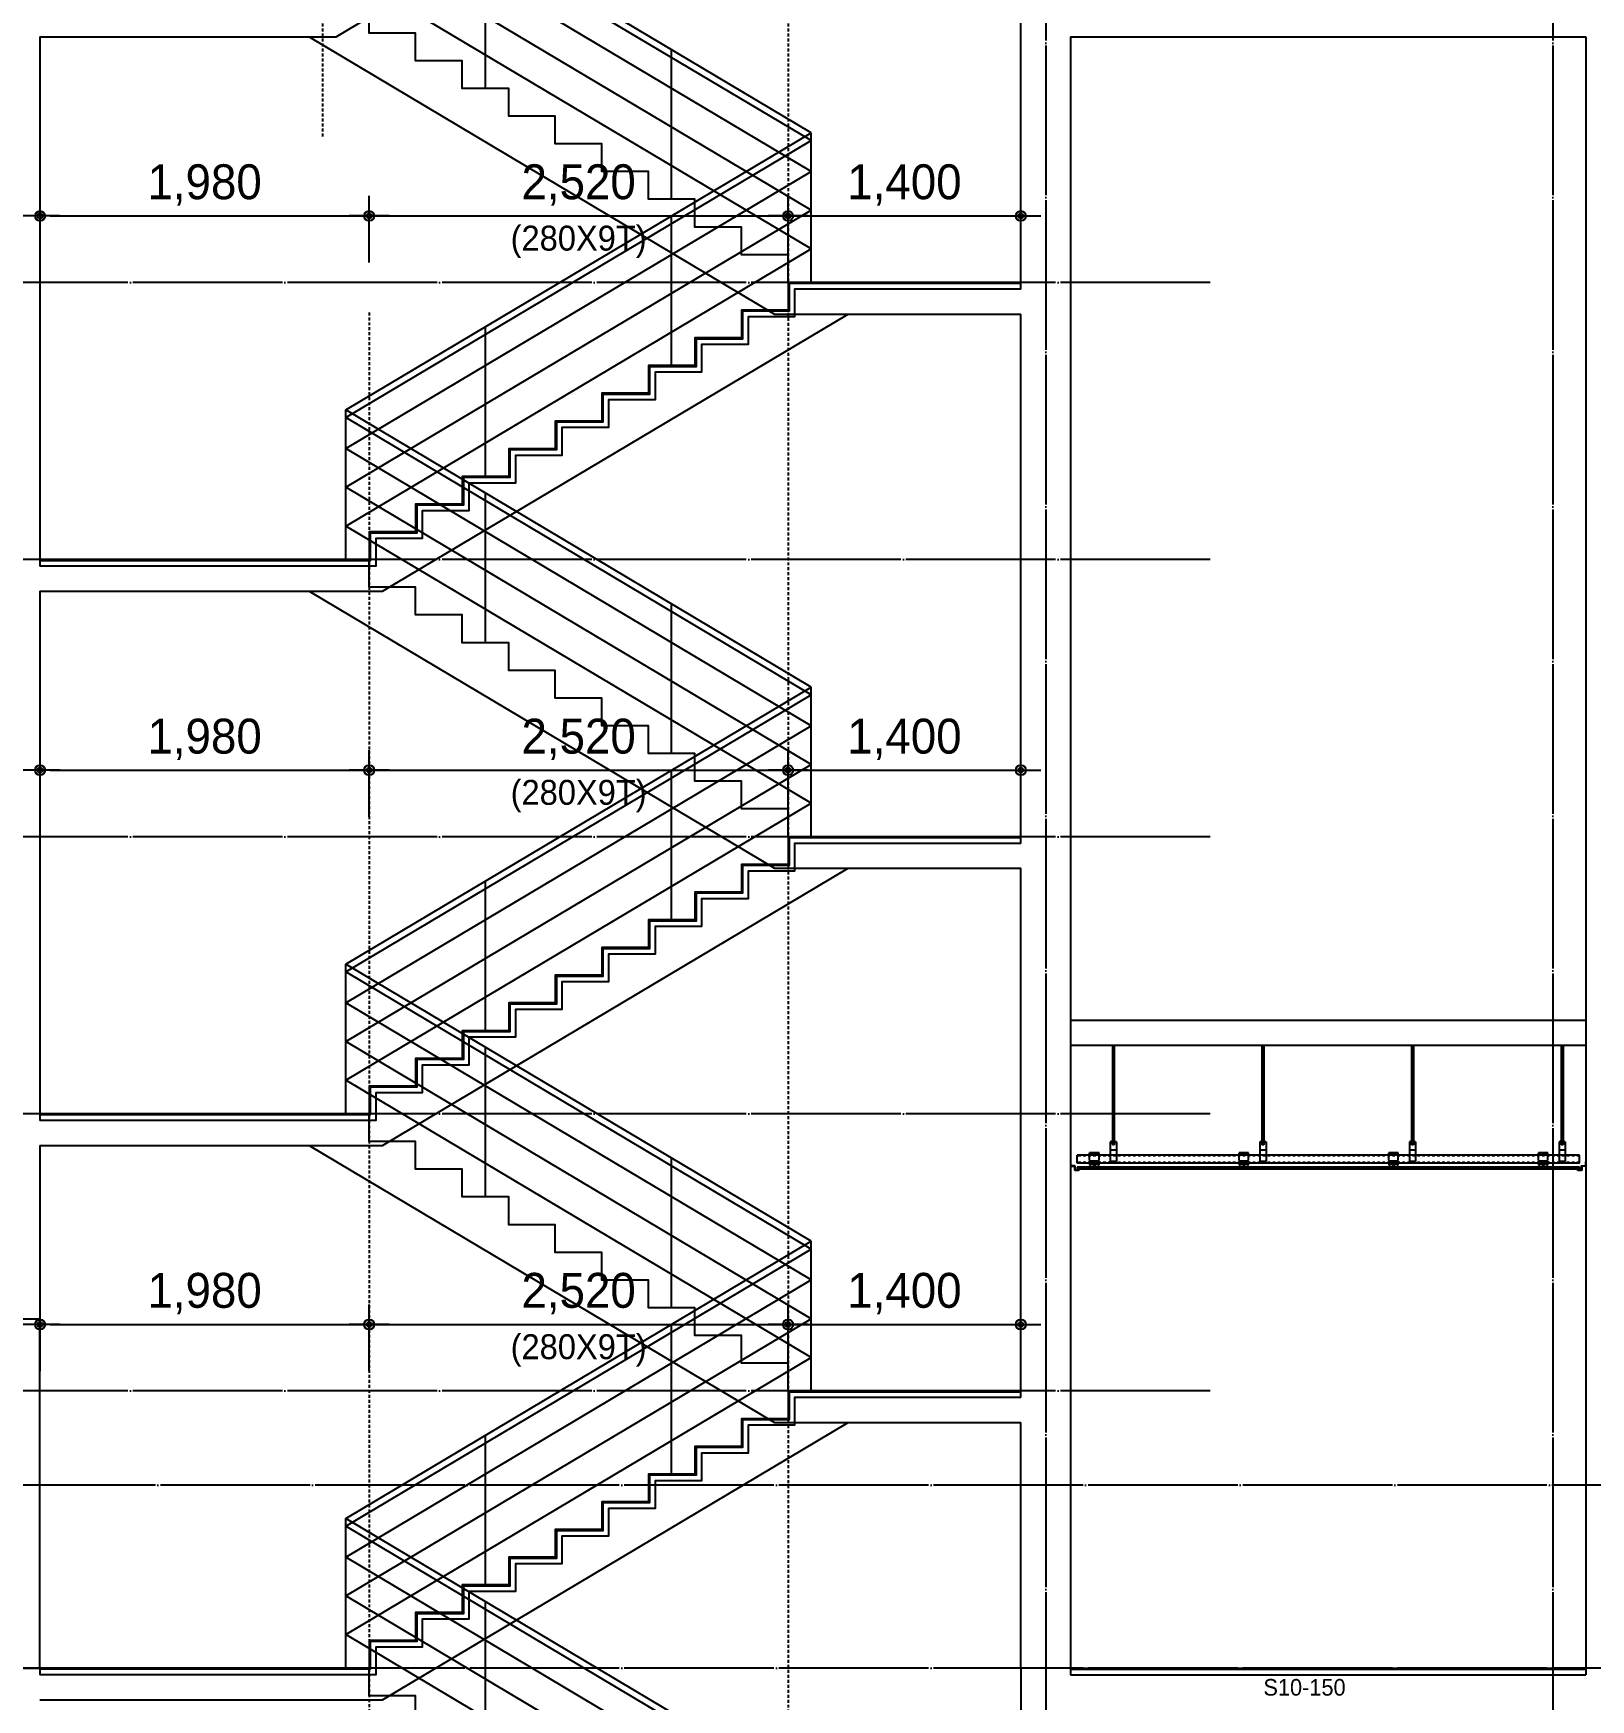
# Model space of a CAD drawing. Header units: millimetres. Extents: x 11948722 to 13111668, y -10771712 to -10232988.
# Drawn here: x 12466371 to 12475739, y -10557238 to -10547217 of the extents above; entities that cross this region are included whole.
import ezdxf
from ezdxf.enums import TextEntityAlignment as Align

# ---------------------------------------------------------------- set-up
doc = ezdxf.new("R2010")
doc.units = ezdxf.units.MM
doc.header["$LTSCALE"] = 150
doc.header["$MEASUREMENT"] = 0
for name, pattern in [('CEN', [6.2, 6, -0.1, 0, -0.1]), ('HIDDEN', [2, 1, -1]), ('Xref-계단단면도$0$H', [1, 0.6, -0.4])]:
    doc.linetypes.add(name, pattern=pattern)
doc.layers.get('0').update_dxf_attribs({"linetype": 'CONTINUOUS'})
doc.layers.get('Defpoints').update_dxf_attribs({"color": 117, "linetype": 'CONTINUOUS'})
for name, color, linetype in [('4', 4, 'CONTINUOUS'), ('8', 8, 'CONTINUOUS'), ('A-중심선', 10, 'CEN'), ('CON-C', 2, 'CONTINUOUS'), ('ELE-8', 8, 'CONTINUOUS'), ('FIN', 5, 'CONTINUOUS'), ('Xref-계단단면도$0$3 dim0', 7, 'CONTINUOUS'), ('Xref-계단단면도$0$A-CEIL', 6, 'CONTINUOUS'), ('Xref-계단단면도$0$A-DIM', 7, 'CONTINUOUS'), ('Xref-계단단면도$0$ELE-3', 6, 'CONTINUOUS')]:
    doc.layers.add(name, color=color, linetype=linetype)
doc.styles.add('Xref-계단단면도$0$나눔고딕 Se', font='')
doc.styles.add('Xref-계단단면도$0$돋움', font='')
doc.styles.get('Xref-계단단면도$0$나눔고딕 Se').set_extended_font_data('Dotum')
doc.styles.get('Xref-계단단면도$0$돋움').set_extended_font_data('Dotum')
doc.dimstyles.new('Xref-계단단면도$0$A1-100', dxfattribs={"dimtxt": 3, "dimasz": 1, "dimexe": 2, "dimexo": 2, "dimgap": 1, "dimtad": 1, "dimdec": 0, "dimzin": 12, "dimdsep": 46, "dimlunit": 6, "dimtxsty": 'Xref-계단단면도$0$나눔고딕 Se', "dimblk1": 'Xref-계단단면도$0$DIMDOT', "dimblk2": 'Xref-계단단면도$0$DIMDOT', "dimsah": 1, "dimcen": -1, "dimdle": 2, "dimclrd": 256, "dimclre": 256, "dimclrt": 3, "dimadec": 0, "dimazin": 0, "dimtfac": 1, "dimtdec": 0, "dimtix": 1, "dimtmove": 2, "dimatfit": 3, "dimldrblk": 'Xref-계단단면도$0$DIMDOT', "dimfxl": 1, "dimtvp": 1, "dimtolj": 1, "dimtzin": 12, "dimlwd": -1, "dimlwe": -1, "dimarcsym": 0})

# ---------------------------------------------------------------- blocks, each defined once
blk = doc.blocks.new('Xref-계단단면도$0$DIMDOT')
at = {"color": 0}
blk.add_line((-2, 0), (2, 0), dxfattribs=at)
for radius in [0.5, 0.25]:
    blk.add_circle((0, 0), radius, dxfattribs=at)
blk = doc.blocks.new('*D410')
at = {"layer": 'Defpoints', "color": 0, "lineweight": -3, "ltscale": 1200}
for p in [(12468391, -10548315), (12466411, -10548715), (12468391, -10548715)]:
    blk.add_point(p, dxfattribs=at)
at = {"layer": 'Xref-계단단면도$0$3 dim0'}
for p, q in [((12466411, -10548595), (12466411, -10548195)), ((12468391, -10548595), (12468391, -10548195)), ((12466471, -10548315), (12468331, -10548315))]:
    blk.add_line(p, q, dxfattribs=at)
at = {"layer": 'Xref-계단단면도$0$3 dim0', "ltscale": 1200, "xscale": 60, "yscale": 60, "zscale": 60, "rotation": 180}
blk.add_blockref('Xref-계단단면도$0$DIMDOT', (12466411, -10548315), dxfattribs=at)
at = {"layer": 'Xref-계단단면도$0$3 dim0', "ltscale": 1200, "xscale": 60, "yscale": 60, "zscale": 60}
blk.add_blockref('Xref-계단단면도$0$DIMDOT', (12468391, -10548315), dxfattribs=at)
at = {"layer": 'Xref-계단단면도$0$3 dim0', "color": 3, "ltscale": 1200, "insert": (12467401, -10548129), "char_height": 210, "attachment_point": 5, "style": 'Xref-계단단면도$0$나눔고딕 Se'}
blk.add_mtext('\\A1;1,980', dxfattribs=at)
blk = doc.blocks.new('*D411')
at = {"layer": 'Defpoints', "color": 0, "lineweight": -3, "ltscale": 1200}
for p in [(12470911, -10548315), (12468391, -10548715), (12470911, -10548715)]:
    blk.add_point(p, dxfattribs=at)
at = {"layer": 'Xref-계단단면도$0$3 dim0'}
for p, q in [((12468391, -10548595), (12468391, -10548195)), ((12470911, -10548595), (12470911, -10548195)), ((12468451, -10548315), (12470851, -10548315))]:
    blk.add_line(p, q, dxfattribs=at)
at = {"layer": 'Xref-계단단면도$0$3 dim0', "ltscale": 1200, "xscale": 60, "yscale": 60, "zscale": 60, "rotation": 180}
blk.add_blockref('Xref-계단단면도$0$DIMDOT', (12468391, -10548315), dxfattribs=at)
at = {"layer": 'Xref-계단단면도$0$3 dim0', "ltscale": 1200, "xscale": 60, "yscale": 60, "zscale": 60}
blk.add_blockref('Xref-계단단면도$0$DIMDOT', (12470911, -10548315), dxfattribs=at)
at = {"layer": 'Xref-계단단면도$0$3 dim0', "color": 3, "ltscale": 1200, "char_height": 210, "attachment_point": 5, "style": 'Xref-계단단면도$0$나눔고딕 Se'}
for s, insert in [('\\A1;2,520', (12469651, -10548129)), ('\\H0.714286x;(280X9T)', (12469651, -10548471))]:
    blk.add_mtext(s, dxfattribs=dict(at, insert=insert))
blk = doc.blocks.new('*D412')
at = {"layer": 'Defpoints', "color": 0, "lineweight": -3, "ltscale": 1200}
for p in [(12472311, -10548315), (12470911, -10548715), (12472311, -10548715)]:
    blk.add_point(p, dxfattribs=at)
at = {"layer": 'Xref-계단단면도$0$3 dim0'}
for p, q in [((12470911, -10548595), (12470911, -10548195)), ((12472311, -10548595), (12472311, -10548195)), ((12470971, -10548315), (12472251, -10548315))]:
    blk.add_line(p, q, dxfattribs=at)
at = {"layer": 'Xref-계단단면도$0$3 dim0', "ltscale": 1200, "xscale": 60, "yscale": 60, "zscale": 60, "rotation": 180}
blk.add_blockref('Xref-계단단면도$0$DIMDOT', (12470911, -10548315), dxfattribs=at)
at = {"layer": 'Xref-계단단면도$0$3 dim0', "ltscale": 1200, "xscale": 60, "yscale": 60, "zscale": 60}
blk.add_blockref('Xref-계단단면도$0$DIMDOT', (12472311, -10548315), dxfattribs=at)
at = {"layer": 'Xref-계단단면도$0$3 dim0', "color": 3, "ltscale": 1200, "insert": (12471611, -10548129), "char_height": 210, "attachment_point": 5, "style": 'Xref-계단단면도$0$나눔고딕 Se'}
blk.add_mtext('\\A1;1,400', dxfattribs=at)
blk = doc.blocks.new('*D3513')
at = {"layer": 'Defpoints', "color": 0, "lineweight": -3, "ltscale": 1200}
for p in [(12468391, -10551648), (12466411, -10552048), (12468391, -10552048)]:
    blk.add_point(p, dxfattribs=at)
at = {"layer": 'Xref-계단단면도$0$3 dim0'}
for p, q in [((12466411, -10551928), (12466411, -10551528)), ((12468391, -10551928), (12468391, -10551528)), ((12466471, -10551648), (12468331, -10551648))]:
    blk.add_line(p, q, dxfattribs=at)
at = {"layer": 'Xref-계단단면도$0$3 dim0', "ltscale": 1200, "xscale": 60, "yscale": 60, "zscale": 60, "rotation": 180}
blk.add_blockref('Xref-계단단면도$0$DIMDOT', (12466411, -10551648), dxfattribs=at)
at = {"layer": 'Xref-계단단면도$0$3 dim0', "ltscale": 1200, "xscale": 60, "yscale": 60, "zscale": 60}
blk.add_blockref('Xref-계단단면도$0$DIMDOT', (12468391, -10551648), dxfattribs=at)
at = {"layer": 'Xref-계단단면도$0$3 dim0', "color": 3, "ltscale": 1200, "insert": (12467401, -10551463), "char_height": 210, "attachment_point": 5, "style": 'Xref-계단단면도$0$나눔고딕 Se'}
blk.add_mtext('\\A1;1,980', dxfattribs=at)
blk = doc.blocks.new('*D3515')
at = {"layer": 'Defpoints', "color": 0, "lineweight": -3, "ltscale": 1200}
for p in [(12472311, -10551648), (12470911, -10552048), (12472311, -10552048)]:
    blk.add_point(p, dxfattribs=at)
at = {"layer": 'Xref-계단단면도$0$3 dim0'}
for p, q in [((12470911, -10551928), (12470911, -10551528)), ((12472311, -10551928), (12472311, -10551528)), ((12470971, -10551648), (12472251, -10551648))]:
    blk.add_line(p, q, dxfattribs=at)
at = {"layer": 'Xref-계단단면도$0$3 dim0', "ltscale": 1200, "xscale": 60, "yscale": 60, "zscale": 60, "rotation": 180}
blk.add_blockref('Xref-계단단면도$0$DIMDOT', (12470911, -10551648), dxfattribs=at)
at = {"layer": 'Xref-계단단면도$0$3 dim0', "ltscale": 1200, "xscale": 60, "yscale": 60, "zscale": 60}
blk.add_blockref('Xref-계단단면도$0$DIMDOT', (12472311, -10551648), dxfattribs=at)
at = {"layer": 'Xref-계단단면도$0$3 dim0', "color": 3, "ltscale": 1200, "insert": (12471611, -10551463), "char_height": 210, "attachment_point": 5, "style": 'Xref-계단단면도$0$나눔고딕 Se'}
blk.add_mtext('\\A1;1,400', dxfattribs=at)
blk = doc.blocks.new('*D3514')
at = {"layer": 'Defpoints', "color": 0, "lineweight": -3, "ltscale": 1200}
for p in [(12470911, -10551648), (12468391, -10552048), (12470911, -10552048)]:
    blk.add_point(p, dxfattribs=at)
at = {"layer": 'Xref-계단단면도$0$3 dim0'}
for p, q in [((12468391, -10551928), (12468391, -10551528)), ((12470911, -10551928), (12470911, -10551528)), ((12468451, -10551648), (12470851, -10551648))]:
    blk.add_line(p, q, dxfattribs=at)
at = {"layer": 'Xref-계단단면도$0$3 dim0', "ltscale": 1200, "xscale": 60, "yscale": 60, "zscale": 60, "rotation": 180}
blk.add_blockref('Xref-계단단면도$0$DIMDOT', (12468391, -10551648), dxfattribs=at)
at = {"layer": 'Xref-계단단면도$0$3 dim0', "ltscale": 1200, "xscale": 60, "yscale": 60, "zscale": 60}
blk.add_blockref('Xref-계단단면도$0$DIMDOT', (12470911, -10551648), dxfattribs=at)
at = {"layer": 'Xref-계단단면도$0$3 dim0', "color": 3, "ltscale": 1200, "char_height": 210, "attachment_point": 5, "style": 'Xref-계단단면도$0$나눔고딕 Se'}
for s, insert in [('\\A1;2,520', (12469651, -10551463)), ('\\H0.714286x;(280X9T)', (12469651, -10551804))]:
    blk.add_mtext(s, dxfattribs=dict(at, insert=insert))
blk = doc.blocks.new('*D3516')
at = {"layer": 'Defpoints', "color": 0, "lineweight": -3, "ltscale": 1200}
for p in [(12468391, -10554982), (12466411, -10555382), (12468391, -10555382)]:
    blk.add_point(p, dxfattribs=at)
at = {"layer": 'Xref-계단단면도$0$3 dim0'}
for p, q in [((12466411, -10555262), (12466411, -10554862)), ((12468391, -10555262), (12468391, -10554862)), ((12466471, -10554982), (12468331, -10554982))]:
    blk.add_line(p, q, dxfattribs=at)
at = {"layer": 'Xref-계단단면도$0$3 dim0', "ltscale": 1200, "xscale": 60, "yscale": 60, "zscale": 60, "rotation": 180}
blk.add_blockref('Xref-계단단면도$0$DIMDOT', (12466411, -10554982), dxfattribs=at)
at = {"layer": 'Xref-계단단면도$0$3 dim0', "ltscale": 1200, "xscale": 60, "yscale": 60, "zscale": 60}
blk.add_blockref('Xref-계단단면도$0$DIMDOT', (12468391, -10554982), dxfattribs=at)
at = {"layer": 'Xref-계단단면도$0$3 dim0', "color": 3, "ltscale": 1200, "insert": (12467401, -10554796), "char_height": 210, "attachment_point": 5, "style": 'Xref-계단단면도$0$나눔고딕 Se'}
blk.add_mtext('\\A1;1,980', dxfattribs=at)
blk = doc.blocks.new('*D3517')
at = {"layer": 'Defpoints', "color": 0, "lineweight": -3, "ltscale": 1200}
for p in [(12472311, -10554982), (12470911, -10555382), (12472311, -10555382)]:
    blk.add_point(p, dxfattribs=at)
at = {"layer": 'Xref-계단단면도$0$3 dim0'}
for p, q in [((12470911, -10555262), (12470911, -10554862)), ((12472311, -10555262), (12472311, -10554862)), ((12470971, -10554982), (12472251, -10554982))]:
    blk.add_line(p, q, dxfattribs=at)
at = {"layer": 'Xref-계단단면도$0$3 dim0', "ltscale": 1200, "xscale": 60, "yscale": 60, "zscale": 60, "rotation": 180}
blk.add_blockref('Xref-계단단면도$0$DIMDOT', (12470911, -10554982), dxfattribs=at)
at = {"layer": 'Xref-계단단면도$0$3 dim0', "ltscale": 1200, "xscale": 60, "yscale": 60, "zscale": 60}
blk.add_blockref('Xref-계단단면도$0$DIMDOT', (12472311, -10554982), dxfattribs=at)
at = {"layer": 'Xref-계단단면도$0$3 dim0', "color": 3, "ltscale": 1200, "insert": (12471611, -10554796), "char_height": 210, "attachment_point": 5, "style": 'Xref-계단단면도$0$나눔고딕 Se'}
blk.add_mtext('\\A1;1,400', dxfattribs=at)
blk = doc.blocks.new('*D3518')
at = {"layer": 'Defpoints', "color": 0, "lineweight": -3, "ltscale": 1200}
for p in [(12470911, -10554982), (12468391, -10555382), (12470911, -10555382)]:
    blk.add_point(p, dxfattribs=at)
at = {"layer": 'Xref-계단단면도$0$3 dim0'}
for p, q in [((12468391, -10555262), (12468391, -10554862)), ((12470911, -10555262), (12470911, -10554862)), ((12468451, -10554982), (12470851, -10554982))]:
    blk.add_line(p, q, dxfattribs=at)
at = {"layer": 'Xref-계단단면도$0$3 dim0', "ltscale": 1200, "xscale": 60, "yscale": 60, "zscale": 60, "rotation": 180}
blk.add_blockref('Xref-계단단면도$0$DIMDOT', (12468391, -10554982), dxfattribs=at)
at = {"layer": 'Xref-계단단면도$0$3 dim0', "ltscale": 1200, "xscale": 60, "yscale": 60, "zscale": 60}
blk.add_blockref('Xref-계단단면도$0$DIMDOT', (12470911, -10554982), dxfattribs=at)
at = {"layer": 'Xref-계단단면도$0$3 dim0', "color": 3, "ltscale": 1200, "char_height": 210, "attachment_point": 5, "style": 'Xref-계단단면도$0$나눔고딕 Se'}
for s, insert in [('\\A1;2,520', (12469651, -10554796)), ('\\H0.714286x;(280X9T)', (12469651, -10555138))]:
    blk.add_mtext(s, dxfattribs=dict(at, insert=insert))

msp = doc.modelspace()

# ---------------------------------------------------------------- linework, layer by layer
at = {"layer": '4', "ltscale": 0.1}
for points in [[(12472660.5, -10554054.2), (12472660.5, -10554048.2), (12472659.5, -10554048.2), (12472659.5, -10554053.2), (12472636.5, -10554053.2), (12472636.5, -10554028.2), (12472611.5, -10554028.2), (12472611.5, -10554004.2), (12472610.5, -10554004.2), (12472610.5, -10554029.2), (12472635.5, -10554029.2), (12472635.5, -10554054.2), (12472660.5, -10554054.2)], [(12475660.5, -10554054.2), (12475660.5, -10554048.2), (12475661.5, -10554048.2), (12475661.5, -10554053.2), (12475684.5, -10554053.2), (12475684.5, -10554028.2), (12475709.5, -10554028.2), (12475709.5, -10554004.2), (12475710.5, -10554004.2), (12475710.5, -10554029.2), (12475685.5, -10554029.2), (12475685.5, -10554054.2), (12475660.5, -10554054.2)]]:
    msp.add_lwpolyline(points, dxfattribs=at)
at = {"layer": '8'}
for p, q in [((12472861.7, -10553303.2), (12472861.7, -10553879.4)), ((12472873, -10553303.2), (12472873, -10553879.4)), ((12473761.7, -10553303.2), (12473761.7, -10553879.4)), ((12473773, -10553303.2), (12473773, -10553879.4)), ((12474661.7, -10553303.2), (12474661.7, -10553879.4)), ((12474673, -10553303.2), (12474673, -10553879.4)), ((12475561.7, -10553303.2), (12475561.7, -10553879.4)), ((12475573, -10553303.2), (12475573, -10553879.4)), ((12472848.6, -10553883.2), (12472848.6, -10554001.9)), ((12472886.1, -10553883.2), (12472848.6, -10553883.2)), ((12472886.1, -10553886.9), (12472848.6, -10553886.9)), ((12472878.6, -10553879.4), (12472856.1, -10553879.4)), ((12472856.1, -10553879.4), (12472856.1, -10553883.2)), ((12472856.1, -10553886.9), (12472856.1, -10553890.7)), ((12472878.6, -10553890.7), (12472856.1, -10553890.7)), ((12472859.8, -10553879.4), (12472859.8, -10553883.2)), ((12472859.8, -10553886.9), (12472859.8, -10553890.7)), ((12472873, -10553874.4), (12472861.7, -10553874.4)), ((12472873, -10553876.9), (12472861.7, -10553876.9)), ((12472861.7, -10553890.7), (12472861.7, -10553901.9)), ((12472873, -10553891.9), (12472861.7, -10553891.9)), ((12472873, -10553894.4), (12472861.7, -10553894.4)), ((12472873, -10553896.9), (12472861.7, -10553896.9)), ((12472873, -10553899.4), (12472861.7, -10553899.4)), ((12472873, -10553899.4), (12472861.7, -10553899.4)), ((12472873, -10553901.9), (12472861.7, -10553901.9)), ((12472873, -10553890.7), (12472873, -10553901.9)), ((12472874.8, -10553879.4), (12472874.8, -10553883.2)), ((12472874.8, -10553886.9), (12472874.8, -10553890.7)), ((12472878.6, -10553879.4), (12472878.6, -10553883.2)), ((12472878.6, -10553886.9), (12472878.6, -10553890.7)), ((12472886.1, -10553883.2), (12472886.1, -10554001.9)), ((12473748.6, -10553883.2), (12473748.6, -10554001.9)), ((12473786.1, -10553883.2), (12473748.6, -10553883.2)), ((12473786.1, -10553886.9), (12473748.6, -10553886.9)), ((12473778.6, -10553879.4), (12473756.1, -10553879.4)), ((12473756.1, -10553879.4), (12473756.1, -10553883.2)), ((12473756.1, -10553886.9), (12473756.1, -10553890.7)), ((12473778.6, -10553890.7), (12473756.1, -10553890.7)), ((12473759.8, -10553879.4), (12473759.8, -10553883.2)), ((12473759.8, -10553886.9), (12473759.8, -10553890.7)), ((12473773, -10553874.4), (12473761.7, -10553874.4)), ((12473773, -10553876.9), (12473761.7, -10553876.9)), ((12473761.7, -10553890.7), (12473761.7, -10553901.9)), ((12473773, -10553891.9), (12473761.7, -10553891.9)), ((12473773, -10553894.4), (12473761.7, -10553894.4)), ((12473773, -10553896.9), (12473761.7, -10553896.9)), ((12473773, -10553899.4), (12473761.7, -10553899.4)), ((12473773, -10553899.4), (12473761.7, -10553899.4)), ((12473773, -10553901.9), (12473761.7, -10553901.9)), ((12473773, -10553890.7), (12473773, -10553901.9)), ((12473774.8, -10553879.4), (12473774.8, -10553883.2)), ((12473774.8, -10553886.9), (12473774.8, -10553890.7)), ((12473778.6, -10553879.4), (12473778.6, -10553883.2)), ((12473778.6, -10553886.9), (12473778.6, -10553890.7)), ((12473786.1, -10553883.2), (12473786.1, -10554001.9)), ((12474648.6, -10553883.2), (12474648.6, -10554001.9)), ((12474686.1, -10553883.2), (12474648.6, -10553883.2)), ((12474686.1, -10553886.9), (12474648.6, -10553886.9)), ((12474678.6, -10553879.4), (12474656.1, -10553879.4)), ((12474656.1, -10553879.4), (12474656.1, -10553883.2)), ((12474656.1, -10553886.9), (12474656.1, -10553890.7)), ((12474678.6, -10553890.7), (12474656.1, -10553890.7)), ((12474659.8, -10553879.4), (12474659.8, -10553883.2)), ((12474659.8, -10553886.9), (12474659.8, -10553890.7)), ((12474673, -10553874.4), (12474661.7, -10553874.4)), ((12474673, -10553876.9), (12474661.7, -10553876.9)), ((12474661.7, -10553890.7), (12474661.7, -10553901.9)), ((12474673, -10553891.9), (12474661.7, -10553891.9)), ((12474673, -10553894.4), (12474661.7, -10553894.4)), ((12474673, -10553896.9), (12474661.7, -10553896.9)), ((12474673, -10553899.4), (12474661.7, -10553899.4)), ((12474673, -10553899.4), (12474661.7, -10553899.4)), ((12474673, -10553901.9), (12474661.7, -10553901.9)), ((12474673, -10553890.7), (12474673, -10553901.9)), ((12474674.8, -10553879.4), (12474674.8, -10553883.2)), ((12474674.8, -10553886.9), (12474674.8, -10553890.7)), ((12474678.6, -10553879.4), (12474678.6, -10553883.2)), ((12474678.6, -10553886.9), (12474678.6, -10553890.7)), ((12474686.1, -10553883.2), (12474686.1, -10554001.9)), ((12475548.6, -10553883.2), (12475548.6, -10554001.9)), ((12475586.1, -10553883.2), (12475548.6, -10553883.2)), ((12475586.1, -10553886.9), (12475548.6, -10553886.9)), ((12475578.6, -10553879.4), (12475556.1, -10553879.4)), ((12475556.1, -10553879.4), (12475556.1, -10553883.2)), ((12475556.1, -10553886.9), (12475556.1, -10553890.7)), ((12475578.6, -10553890.7), (12475556.1, -10553890.7)), ((12475559.8, -10553879.4), (12475559.8, -10553883.2)), ((12475559.8, -10553886.9), (12475559.8, -10553890.7)), ((12475573, -10553874.4), (12475561.7, -10553874.4)), ((12475573, -10553876.9), (12475561.7, -10553876.9)), ((12475561.7, -10553890.7), (12475561.7, -10553901.9)), ((12475573, -10553891.9), (12475561.7, -10553891.9)), ((12475573, -10553894.4), (12475561.7, -10553894.4)), ((12475573, -10553896.9), (12475561.7, -10553896.9)), ((12475573, -10553899.4), (12475561.7, -10553899.4)), ((12475573, -10553899.4), (12475561.7, -10553899.4)), ((12475573, -10553901.9), (12475561.7, -10553901.9)), ((12475573, -10553890.7), (12475573, -10553901.9)), ((12475574.8, -10553879.4), (12475574.8, -10553883.2)), ((12475574.8, -10553886.9), (12475574.8, -10553890.7)), ((12475578.6, -10553879.4), (12475578.6, -10553883.2)), ((12475578.6, -10553886.9), (12475578.6, -10553890.7)), ((12475586.1, -10553883.2), (12475586.1, -10554001.9)), ((12472781.3, -10553949.4), (12472725.1, -10553949.4)), ((12472725.1, -10553993.2), (12472725.1, -10553949.4)), ((12472781.3, -10553951.9), (12472725.1, -10553951.9)), ((12472728.7, -10553960.7), (12472725.1, -10553960.7)), ((12472731.3, -10553999.4), (12472725.1, -10553993.2)), ((12472725.1, -10553999.4), (12472725.1, -10554023.2)), ((12472731.3, -10553999.4), (12472725.1, -10553999.4)), ((12472727.6, -10554001.9), (12472727.6, -10554020.7)), ((12472731.3, -10554001.9), (12472727.6, -10554001.9)), ((12472733.8, -10553960.7), (12472730.1, -10553960.7)), ((12472775.1, -10553999.4), (12472731.3, -10553999.4)), ((12472731.3, -10554001.9), (12472731.3, -10553999.4)), ((12472733.8, -10553954.7), (12472733.8, -10553949.4)), ((12472733.8, -10553960.7), (12472733.8, -10553956.4)), ((12472748.8, -10553954.7), (12472748.8, -10553949.4)), ((12472748.8, -10553960.7), (12472748.8, -10553956.4)), ((12472752.8, -10553960.7), (12472748.8, -10553960.7)), ((12472757.6, -10553960.7), (12472754.5, -10553960.7)), ((12472757.6, -10553954.7), (12472757.6, -10553949.4)), ((12472757.6, -10553960.7), (12472757.6, -10553956.4)), ((12472772.6, -10553954.7), (12472772.6, -10553949.4)), ((12472772.6, -10553960.7), (12472772.6, -10553956.4)), ((12472775.6, -10553960.7), (12472772.6, -10553960.7)), ((12472775.1, -10553999.4), (12472781.3, -10553993.2)), ((12472781.3, -10553999.4), (12472775.1, -10553999.4)), ((12472775.1, -10554001.9), (12472775.1, -10553999.4)), ((12472778.8, -10554001.9), (12472775.1, -10554001.9)), ((12472781.3, -10553960.7), (12472777.7, -10553960.7)), ((12472778.8, -10554020.7), (12472778.8, -10554001.9)), ((12472781.3, -10553993.2), (12472781.3, -10553949.4)), ((12472781.3, -10554023.2), (12472781.3, -10553999.4)), ((12472886.1, -10553933.2), (12472848.6, -10553933.2)), ((12472886.1, -10554001.9), (12472848.6, -10554001.9)), ((12473681.3, -10553949.4), (12473625.1, -10553949.4)), ((12473625.1, -10553993.2), (12473625.1, -10553949.4)), ((12473681.3, -10553951.9), (12473625.1, -10553951.9)), ((12473628.7, -10553960.7), (12473625.1, -10553960.7)), ((12473631.3, -10553999.4), (12473625.1, -10553993.2)), ((12473625.1, -10553999.4), (12473625.1, -10554023.2)), ((12473631.3, -10553999.4), (12473625.1, -10553999.4)), ((12473627.6, -10554001.9), (12473627.6, -10554020.7)), ((12473631.3, -10554001.9), (12473627.6, -10554001.9)), ((12473633.8, -10553960.7), (12473630.1, -10553960.7)), ((12473675.1, -10553999.4), (12473631.3, -10553999.4)), ((12473631.3, -10554001.9), (12473631.3, -10553999.4)), ((12473633.8, -10553954.7), (12473633.8, -10553949.4)), ((12473633.8, -10553960.7), (12473633.8, -10553956.4)), ((12473648.8, -10553954.7), (12473648.8, -10553949.4)), ((12473648.8, -10553960.7), (12473648.8, -10553956.4)), ((12473652.8, -10553960.7), (12473648.8, -10553960.7)), ((12473657.6, -10553960.7), (12473654.5, -10553960.7)), ((12473657.6, -10553954.7), (12473657.6, -10553949.4)), ((12473657.6, -10553960.7), (12473657.6, -10553956.4)), ((12473672.6, -10553954.7), (12473672.6, -10553949.4)), ((12473672.6, -10553960.7), (12473672.6, -10553956.4)), ((12473675.6, -10553960.7), (12473672.6, -10553960.7)), ((12473675.1, -10553999.4), (12473681.3, -10553993.2)), ((12473681.3, -10553999.4), (12473675.1, -10553999.4)), ((12473675.1, -10554001.9), (12473675.1, -10553999.4)), ((12473678.8, -10554001.9), (12473675.1, -10554001.9)), ((12473681.3, -10553960.7), (12473677.7, -10553960.7)), ((12473678.8, -10554020.7), (12473678.8, -10554001.9)), ((12473681.3, -10553993.2), (12473681.3, -10553949.4)), ((12473681.3, -10554023.2), (12473681.3, -10553999.4)), ((12473786.1, -10553933.2), (12473748.6, -10553933.2)), ((12473786.1, -10554001.9), (12473748.6, -10554001.9)), ((12474581.3, -10553949.4), (12474525.1, -10553949.4)), ((12474525.1, -10553993.2), (12474525.1, -10553949.4)), ((12474581.3, -10553951.9), (12474525.1, -10553951.9)), ((12474528.7, -10553960.7), (12474525.1, -10553960.7)), ((12474531.3, -10553999.4), (12474525.1, -10553993.2)), ((12474525.1, -10553999.4), (12474525.1, -10554023.2)), ((12474531.3, -10553999.4), (12474525.1, -10553999.4)), ((12474527.6, -10554001.9), (12474527.6, -10554020.7)), ((12474531.3, -10554001.9), (12474527.6, -10554001.9)), ((12474533.8, -10553960.7), (12474530.1, -10553960.7)), ((12474575.1, -10553999.4), (12474531.3, -10553999.4)), ((12474531.3, -10554001.9), (12474531.3, -10553999.4)), ((12474533.8, -10553954.7), (12474533.8, -10553949.4)), ((12474533.8, -10553960.7), (12474533.8, -10553956.4)), ((12474548.8, -10553954.7), (12474548.8, -10553949.4)), ((12474548.8, -10553960.7), (12474548.8, -10553956.4)), ((12474552.8, -10553960.7), (12474548.8, -10553960.7)), ((12474557.6, -10553960.7), (12474554.5, -10553960.7)), ((12474557.6, -10553954.7), (12474557.6, -10553949.4)), ((12474557.6, -10553960.7), (12474557.6, -10553956.4)), ((12474572.6, -10553954.7), (12474572.6, -10553949.4)), ((12474572.6, -10553960.7), (12474572.6, -10553956.4)), ((12474575.6, -10553960.7), (12474572.6, -10553960.7)), ((12474575.1, -10553999.4), (12474581.3, -10553993.2)), ((12474581.3, -10553999.4), (12474575.1, -10553999.4)), ((12474575.1, -10554001.9), (12474575.1, -10553999.4)), ((12474578.8, -10554001.9), (12474575.1, -10554001.9)), ((12474581.3, -10553960.7), (12474577.7, -10553960.7)), ((12474578.8, -10554020.7), (12474578.8, -10554001.9)), ((12474581.3, -10553993.2), (12474581.3, -10553949.4)), ((12474581.3, -10554023.2), (12474581.3, -10553999.4)), ((12474686.1, -10553933.2), (12474648.6, -10553933.2)), ((12474686.1, -10554001.9), (12474648.6, -10554001.9)), ((12475481.3, -10553949.4), (12475425.1, -10553949.4)), ((12475425.1, -10553993.2), (12475425.1, -10553949.4)), ((12475481.3, -10553951.9), (12475425.1, -10553951.9)), ((12475428.7, -10553960.7), (12475425.1, -10553960.7)), ((12475431.3, -10553999.4), (12475425.1, -10553993.2)), ((12475425.1, -10553999.4), (12475425.1, -10554023.2)), ((12475431.3, -10553999.4), (12475425.1, -10553999.4)), ((12475427.6, -10554001.9), (12475427.6, -10554020.7)), ((12475431.3, -10554001.9), (12475427.6, -10554001.9)), ((12475433.8, -10553960.7), (12475430.1, -10553960.7)), ((12475475.1, -10553999.4), (12475431.3, -10553999.4)), ((12475431.3, -10554001.9), (12475431.3, -10553999.4)), ((12475433.8, -10553954.7), (12475433.8, -10553949.4)), ((12475433.8, -10553960.7), (12475433.8, -10553956.4)), ((12475448.8, -10553954.7), (12475448.8, -10553949.4)), ((12475448.8, -10553960.7), (12475448.8, -10553956.4)), ((12475452.8, -10553960.7), (12475448.8, -10553960.7)), ((12475457.6, -10553960.7), (12475454.5, -10553960.7)), ((12475457.6, -10553954.7), (12475457.6, -10553949.4)), ((12475457.6, -10553960.7), (12475457.6, -10553956.4)), ((12475472.6, -10553954.7), (12475472.6, -10553949.4)), ((12475472.6, -10553960.7), (12475472.6, -10553956.4)), ((12475475.6, -10553960.7), (12475472.6, -10553960.7)), ((12475475.1, -10553999.4), (12475481.3, -10553993.2)), ((12475481.3, -10553999.4), (12475475.1, -10553999.4)), ((12475475.1, -10554001.9), (12475475.1, -10553999.4)), ((12475478.8, -10554001.9), (12475475.1, -10554001.9)), ((12475481.3, -10553960.7), (12475477.7, -10553960.7)), ((12475478.8, -10554020.7), (12475478.8, -10554001.9)), ((12475481.3, -10553993.2), (12475481.3, -10553949.4)), ((12475481.3, -10554023.2), (12475481.3, -10553999.4)), ((12475586.1, -10553933.2), (12475548.6, -10553933.2)), ((12475586.1, -10554001.9), (12475548.6, -10554001.9)), ((12472725.1, -10554023.2), (12472732.6, -10554023.2)), ((12472778.8, -10554009.4), (12472727.6, -10554009.4)), ((12472727.6, -10554020.7), (12472730.4, -10554020.7)), ((12472745.1, -10554023.2), (12472761.3, -10554023.2)), ((12472747.2, -10554020.7), (12472759.2, -10554020.7)), ((12472773.8, -10554023.2), (12472781.3, -10554023.2)), ((12472776, -10554020.7), (12472778.8, -10554020.7)), ((12473625.1, -10554023.2), (12473632.6, -10554023.2)), ((12473678.8, -10554009.4), (12473627.6, -10554009.4)), ((12473627.6, -10554020.7), (12473630.4, -10554020.7)), ((12473645.1, -10554023.2), (12473661.3, -10554023.2)), ((12473647.2, -10554020.7), (12473659.2, -10554020.7)), ((12473673.8, -10554023.2), (12473681.3, -10554023.2)), ((12473676, -10554020.7), (12473678.8, -10554020.7)), ((12474525.1, -10554023.2), (12474532.6, -10554023.2)), ((12474578.8, -10554009.4), (12474527.6, -10554009.4)), ((12474527.6, -10554020.7), (12474530.4, -10554020.7)), ((12474545.1, -10554023.2), (12474561.3, -10554023.2)), ((12474547.2, -10554020.7), (12474559.2, -10554020.7)), ((12474573.8, -10554023.2), (12474581.3, -10554023.2)), ((12474576, -10554020.7), (12474578.8, -10554020.7)), ((12475425.1, -10554023.2), (12475432.6, -10554023.2)), ((12475478.8, -10554009.4), (12475427.6, -10554009.4)), ((12475427.6, -10554020.7), (12475430.4, -10554020.7)), ((12475445.1, -10554023.2), (12475461.3, -10554023.2)), ((12475447.2, -10554020.7), (12475459.2, -10554020.7)), ((12475473.8, -10554023.2), (12475481.3, -10554023.2)), ((12475476, -10554020.7), (12475478.8, -10554020.7))]:
    msp.add_line(p, q, dxfattribs=at)
at = {"layer": '8', "linetype": 'HIDDEN', "ltscale": 0.1}
for p, q in [((12475671.5, -10553968.2), (12472649.5, -10553968.2)), ((12475671.5, -10554008.2), (12472649.5, -10554008.2))]:
    msp.add_line(p, q, dxfattribs=at)
at = {"layer": '8'}
for centre, radius, start, end in [((12472738.8, -10554023.2), 8.75, 16.60155, 163.39845), ((12472738.8, -10554023.2), 6.25, 0, 180), ((12472767.6, -10554023.2), 8.75, 16.60155, 163.39845), ((12472767.6, -10554023.2), 6.25, 0, 180), ((12473638.8, -10554023.2), 8.75, 16.60155, 163.39845), ((12473638.8, -10554023.2), 6.25, 0, 180), ((12473667.6, -10554023.2), 8.75, 16.60155, 163.39845), ((12473667.6, -10554023.2), 6.25, 0, 180), ((12474538.8, -10554023.2), 8.75, 16.60155, 163.39845), ((12474538.8, -10554023.2), 6.25, 0, 180), ((12474567.6, -10554023.2), 8.75, 16.60155, 163.39845), ((12474567.6, -10554023.2), 6.25, 0, 180), ((12475438.8, -10554023.2), 8.75, 16.60155, 163.39845), ((12475438.8, -10554023.2), 6.25, 0, 180), ((12475467.6, -10554023.2), 8.75, 16.60155, 163.39845), ((12475467.6, -10554023.2), 6.25, 0, 180)]:
    msp.add_arc(centre, radius, start, end, dxfattribs=at)
at = {"layer": 'A-중심선'}
for p, q in [((12472460.5, -10530548.2), (12472460.5, -10579256.2)), ((12475510.5, -10530548.2), (12475510.5, -10579256.2)), ((12473449.9, -10548714.8), (12465437.5, -10548714.8)), ((12473449.9, -10550381.5), (12465437.5, -10550381.5)), ((12473449.9, -10552048.2), (12465437.5, -10552048.2)), ((12473449.9, -10553714.8), (12465437.5, -10553714.8)), ((12473449.9, -10555381.5), (12465437.5, -10555381.5)), ((12479196.5, -10555948.2), (12461570.5, -10555948.2)), ((12479196.5, -10557048.2), (12465437.5, -10557048.2))]:
    msp.add_line(p, q, dxfattribs=at)
at = {"layer": 'CON-C', "ltscale": 1200}
for p, q in [((12468192.1, -10547238.2), (12471272.1, -10545388.2)), ((12466410.5, -10547238.2), (12466410.5, -10550421.5)), ((12466410.5, -10547238.2), (12468192.1, -10547238.2)), ((12472610.5, -10547238.2), (12475710.5, -10547238.2)), ((12472610.5, -10547238.2), (12472610.5, -10557088.2)), ((12475710.5, -10547238.2), (12475710.5, -10557088.2)), ((12468471.8, -10550571.5), (12471271.8, -10548904.8)), ((12471271.8, -10548904.8), (12472310.5, -10548904.8)), ((12466410.5, -10550571.5), (12468471.8, -10550571.5)), ((12466410.5, -10550571.5), (12466410.5, -10553754.8)), ((12468471.8, -10553904.8), (12471271.8, -10552238.2)), ((12471271.8, -10552238.2), (12472310.5, -10552238.2)), ((12466410.5, -10553904.8), (12468471.8, -10553904.8)), ((12466410.5, -10553904.8), (12466410.5, -10554948.2)), ((12466110.5, -10554948.2), (12466410.5, -10554948.2)), ((12468471.8, -10557238.2), (12471271.8, -10555571.5)), ((12471271.8, -10555571.5), (12472310.5, -10555571.5)), ((12466110.5, -10557048.2), (12466410.5, -10557048.2)), ((12466410.5, -10557048.2), (12466410.5, -10557088.2)), ((12472310.5, -10557048.2), (12472310.5, -10558754.8)), ((12472610.5, -10557088.2), (12475710.5, -10557088.2)), ((12466410.5, -10557238.2), (12468471.8, -10557238.2))]:
    msp.add_line(p, q, dxfattribs=at)
for points in [[(12472310.5, -10548754.8), (12472310.5, -10545948.2)], [(12472310.5, -10552088.2), (12472310.5, -10548904.8)], [(12472310.5, -10555421.5), (12472310.5, -10552238.2)], [(12472310.5, -10557048.2), (12472310.5, -10555571.5)]]:
    msp.add_lwpolyline(points, dxfattribs=at)
at = {"layer": 'CON-C', "ltscale": 1200, "flags": 128}
for points in [[(12472310.5, -10548754.8), (12470950.5, -10548754.8), (12470950.5, -10548921.5), (12470670.5, -10548921.5), (12470670.5, -10549088.2), (12470390.5, -10549088.2), (12470390.5, -10549254.8), (12470110.5, -10549254.8), (12470110.5, -10549421.5), (12469830.5, -10549421.5), (12469830.5, -10549588.2), (12469550.5, -10549588.2), (12469550.5, -10549754.8), (12469270.5, -10549754.8), (12469270.5, -10549921.5), (12468990.5, -10549921.5), (12468990.5, -10550088.2), (12468710.5, -10550088.2), (12468710.5, -10550254.8), (12468430.5, -10550254.8), (12468430.5, -10550421.5), (12466410.5, -10550421.5)], [(12472310.5, -10552088.2), (12470950.5, -10552088.2), (12470950.5, -10552254.8), (12470670.5, -10552254.8), (12470670.5, -10552421.5), (12470390.5, -10552421.5), (12470390.5, -10552588.2), (12470110.5, -10552588.2), (12470110.5, -10552754.8), (12469830.5, -10552754.8), (12469830.5, -10552921.5), (12469550.5, -10552921.5), (12469550.5, -10553088.2), (12469270.5, -10553088.2), (12469270.5, -10553254.8), (12468990.5, -10553254.8), (12468990.5, -10553421.5), (12468710.5, -10553421.5), (12468710.5, -10553588.2), (12468430.5, -10553588.2), (12468430.5, -10553754.8), (12466410.5, -10553754.8)], [(12472310.5, -10555421.5), (12470950.5, -10555421.5), (12470950.5, -10555588.2), (12470670.5, -10555588.2), (12470670.5, -10555754.8), (12470390.5, -10555754.8), (12470390.5, -10555921.5), (12470110.5, -10555921.5), (12470110.5, -10556088.2), (12469830.5, -10556088.2), (12469830.5, -10556254.8), (12469550.5, -10556254.8), (12469550.5, -10556421.5), (12469270.5, -10556421.5), (12469270.5, -10556588.2), (12468990.5, -10556588.2), (12468990.5, -10556754.8), (12468710.5, -10556754.8), (12468710.5, -10556921.5), (12468430.5, -10556921.5), (12468430.5, -10557088.2), (12466410.5, -10557088.2)]]:
    msp.add_lwpolyline(points, dxfattribs=at)
at = {"layer": 'ELE-8', "ltscale": 300}
for p, q in [((12471050.5, -10547814.8), (12468250.5, -10546148.2)), ((12471050.5, -10547861.4), (12468250.5, -10546194.7)), ((12471050.5, -10548047.6), (12468250.5, -10546380.9)), ((12471050.5, -10548280.3), (12468250.5, -10546613.7)), ((12469090.5, -10547548.2), (12469090.5, -10546648.2)), ((12471050.5, -10548513.1), (12468250.5, -10546846.4)), ((12466410.5, -10547238.2), (12468029.2, -10547238.2)), ((12468029.2, -10547238.2), (12470829.2, -10548904.8)), ((12470210.5, -10548214.8), (12470210.5, -10547314.8)), ((12471050.5, -10548714.8), (12471050.5, -10547814.8)), ((12470829.2, -10548904.8), (12472310.5, -10548904.8)), ((12471050.5, -10551148.2), (12468250.5, -10549481.5)), ((12468250.5, -10550381.5), (12468250.5, -10549481.5)), ((12471050.5, -10551194.7), (12468250.5, -10549528)), ((12471050.5, -10551380.9), (12468250.5, -10549714.2)), ((12471050.5, -10551613.7), (12468250.5, -10549947)), ((12469090.5, -10550881.5), (12469090.5, -10549981.5)), ((12471050.5, -10551846.4), (12468250.5, -10550179.7)), ((12466410.5, -10550571.5), (12468029.2, -10550571.5)), ((12468029.2, -10550571.5), (12470829.2, -10552238.2)), ((12470210.5, -10551548.2), (12470210.5, -10550648.2)), ((12471050.5, -10552048.2), (12471050.5, -10551148.2)), ((12470829.2, -10552238.2), (12472310.5, -10552238.2)), ((12471050.5, -10554481.5), (12468250.5, -10552814.8)), ((12468250.5, -10553714.8), (12468250.5, -10552814.8)), ((12471050.5, -10554528), (12468250.5, -10552861.4)), ((12471050.5, -10554714.2), (12468250.5, -10553047.6)), ((12471050.5, -10554947), (12468250.5, -10553280.3)), ((12469090.5, -10554214.8), (12469090.5, -10553314.8)), ((12471050.5, -10555179.7), (12468250.5, -10553513.1)), ((12466410.5, -10553904.8), (12468029.2, -10553904.8)), ((12468029.2, -10553904.8), (12470829.2, -10555571.5)), ((12470210.5, -10554881.5), (12470210.5, -10553981.5)), ((12471050.5, -10555381.5), (12471050.5, -10554481.5)), ((12466410.5, -10557048.2), (12466410.5, -10554948.2)), ((12470829.2, -10555571.5), (12472310.5, -10555571.5)), ((12471050.5, -10557814.8), (12468250.5, -10556148.2)), ((12468250.5, -10557048.2), (12468250.5, -10556148.2)), ((12471050.5, -10557861.4), (12468250.5, -10556194.7)), ((12471050.5, -10558047.6), (12468250.5, -10556380.9)), ((12471050.5, -10558280.3), (12468250.5, -10556613.7)), ((12469090.5, -10557548.2), (12469090.5, -10556648.2)), ((12471050.5, -10558513.1), (12468250.5, -10556846.4))]:
    msp.add_line(p, q, dxfattribs=at)
at = {"layer": 'ELE-8', "ltscale": 300, "flags": 128}
for points in [[(12472310.5, -10548714.8), (12470910.5, -10548714.8), (12470910.5, -10548548.2), (12470630.5, -10548548.2), (12470630.5, -10548381.5), (12470350.5, -10548381.5), (12470350.5, -10548214.8), (12470070.5, -10548214.8), (12470070.5, -10548048.2), (12469790.5, -10548048.2), (12469790.5, -10547881.5), (12469510.5, -10547881.5), (12469510.5, -10547714.8), (12469230.5, -10547714.8), (12469230.5, -10547548.2), (12468950.5, -10547548.2), (12468950.5, -10547381.5), (12468670.5, -10547381.5), (12468670.5, -10547214.8), (12468390.5, -10547214.8), (12468390.5, -10547048.2), (12466410.5, -10547048.2)], [(12472310.5, -10552048.2), (12470910.5, -10552048.2), (12470910.5, -10551881.5), (12470630.5, -10551881.5), (12470630.5, -10551714.8), (12470350.5, -10551714.8), (12470350.5, -10551548.2), (12470070.5, -10551548.2), (12470070.5, -10551381.5), (12469790.5, -10551381.5), (12469790.5, -10551214.8), (12469510.5, -10551214.8), (12469510.5, -10551048.2), (12469230.5, -10551048.2), (12469230.5, -10550881.5), (12468950.5, -10550881.5), (12468950.5, -10550714.8), (12468670.5, -10550714.8), (12468670.5, -10550548.2), (12468390.5, -10550548.2), (12468390.5, -10550381.5), (12466410.5, -10550381.5)], [(12472310.5, -10555381.5), (12470910.5, -10555381.5), (12470910.5, -10555214.8), (12470630.5, -10555214.8), (12470630.5, -10555048.2), (12470350.5, -10555048.2), (12470350.5, -10554881.5), (12470070.5, -10554881.5), (12470070.5, -10554714.8), (12469790.5, -10554714.8), (12469790.5, -10554548.2), (12469510.5, -10554548.2), (12469510.5, -10554381.5), (12469230.5, -10554381.5), (12469230.5, -10554214.8), (12468950.5, -10554214.8), (12468950.5, -10554048.2), (12468670.5, -10554048.2), (12468670.5, -10553881.5), (12468390.5, -10553881.5), (12468390.5, -10553714.8), (12466410.5, -10553714.8)], [(12472310.5, -10558714.8), (12470910.5, -10558714.8), (12470910.5, -10558548.2), (12470630.5, -10558548.2), (12470630.5, -10558381.5), (12470350.5, -10558381.5), (12470350.5, -10558214.8), (12470070.5, -10558214.8), (12470070.5, -10558048.2), (12469790.5, -10558048.2), (12469790.5, -10557881.5), (12469510.5, -10557881.5), (12469510.5, -10557714.8), (12469230.5, -10557714.8), (12469230.5, -10557548.2), (12468950.5, -10557548.2), (12468950.5, -10557381.5), (12468670.5, -10557381.5), (12468670.5, -10557214.8), (12468390.5, -10557214.8), (12468390.5, -10557048.2), (12466410.5, -10557048.2)]]:
    msp.add_lwpolyline(points, dxfattribs=at)
at = {"layer": 'FIN', "color": 8}
for p, q in [((12475671.5, -10553964.4), (12472649.5, -10553964.4)), ((12472649.5, -10554011.9), (12472649.5, -10553964.4)), ((12475671.5, -10554011.9), (12475671.5, -10553964.4)), ((12475671.5, -10554011.9), (12472649.5, -10554011.9))]:
    msp.add_line(p, q, dxfattribs=at)
at = {"layer": 'FIN', "color": 150}
for p, q in [((12475671.5, -10554035.7), (12472649.5, -10554035.7)), ((12475671.5, -10554048.2), (12472649.5, -10554048.2))]:
    msp.add_line(p, q, dxfattribs=at)
at = {"layer": 'FIN', "color": 150, "flags": 128}
for points in [[(12472649.5, -10554035.7), (12472649.5, -10554048.2)], [(12475671.5, -10554035.7), (12475671.5, -10554048.2)]]:
    msp.add_lwpolyline(points, dxfattribs=at)
at = {"layer": 'Xref-계단단면도$0$A-CEIL', "ltscale": 1200}
for p, q in [((12468250.5, -10549481.5), (12471050.5, -10547814.8)), ((12468250.5, -10549528), (12471050.5, -10547861.4)), ((12471050.5, -10548714.8), (12471050.5, -10547814.8)), ((12468250.5, -10549714.2), (12471050.5, -10548047.6)), ((12468250.5, -10549947), (12471050.5, -10548280.3)), ((12470210.5, -10549214.8), (12470210.5, -10548314.8)), ((12468250.5, -10550179.7), (12471050.5, -10548513.1)), ((12469090.5, -10549881.5), (12469090.5, -10548981.5)), ((12468250.5, -10550381.5), (12468250.5, -10549481.5)), ((12468250.5, -10552814.8), (12471050.5, -10551148.2)), ((12468250.5, -10552861.4), (12471050.5, -10551194.7)), ((12471050.5, -10552048.2), (12471050.5, -10551148.2)), ((12468250.5, -10553047.6), (12471050.5, -10551380.9)), ((12468250.5, -10553280.3), (12471050.5, -10551613.7)), ((12470210.5, -10552548.2), (12470210.5, -10551648.2)), ((12468250.5, -10553513.1), (12471050.5, -10551846.4)), ((12469090.5, -10553214.8), (12469090.5, -10552314.8)), ((12468250.5, -10553714.8), (12468250.5, -10552814.8)), ((12468250.5, -10556148.2), (12471050.5, -10554481.5)), ((12471050.5, -10555381.5), (12471050.5, -10554481.5)), ((12468250.5, -10556194.7), (12471050.5, -10554528)), ((12468250.5, -10556380.9), (12471050.5, -10554714.2)), ((12468250.5, -10556613.7), (12471050.5, -10554947)), ((12470210.5, -10555881.5), (12470210.5, -10554981.5)), ((12468250.5, -10556846.4), (12471050.5, -10555179.7)), ((12469090.5, -10556548.2), (12469090.5, -10555648.2)), ((12468250.5, -10557048.2), (12468250.5, -10556148.2))]:
    msp.add_line(p, q, dxfattribs=at)
at = {"layer": 'Xref-계단단면도$0$A-CEIL', "ltscale": 1200, "flags": 128}
for points in [[(12472310.5, -10548714.8), (12470910.5, -10548714.8), (12470910.5, -10548881.5), (12470630.5, -10548881.5), (12470630.5, -10549048.2), (12470350.5, -10549048.2), (12470350.5, -10549214.8), (12470070.5, -10549214.8), (12470070.5, -10549381.5), (12469790.5, -10549381.5), (12469790.5, -10549548.2), (12469510.5, -10549548.2), (12469510.5, -10549714.8), (12469230.5, -10549714.8), (12469230.5, -10549881.5), (12468950.5, -10549881.5), (12468950.5, -10550048.2), (12468670.5, -10550048.2), (12468670.5, -10550214.8), (12468390.5, -10550214.8), (12468390.5, -10550381.5), (12466410.5, -10550381.5)], [(12472310.5, -10548721.8), (12470917.5, -10548721.8), (12470917.5, -10548888.5), (12470637.5, -10548888.5), (12470637.5, -10549055.2), (12470357.5, -10549055.2), (12470357.5, -10549221.8), (12470077.5, -10549221.8), (12470077.5, -10549388.5), (12469797.5, -10549388.5), (12469797.5, -10549555.2), (12469517.5, -10549555.2), (12469517.5, -10549721.8), (12469237.5, -10549721.8), (12469237.5, -10549888.5), (12468957.5, -10549888.5), (12468957.5, -10550055.2), (12468677.5, -10550055.2), (12468677.5, -10550221.8), (12468397.5, -10550221.8), (12468397.5, -10550388.5), (12466410.5, -10550388.5)], [(12472310.5, -10552048.2), (12470910.5, -10552048.2), (12470910.5, -10552214.8), (12470630.5, -10552214.8), (12470630.5, -10552381.5), (12470350.5, -10552381.5), (12470350.5, -10552548.2), (12470070.5, -10552548.2), (12470070.5, -10552714.8), (12469790.5, -10552714.8), (12469790.5, -10552881.5), (12469510.5, -10552881.5), (12469510.5, -10553048.2), (12469230.5, -10553048.2), (12469230.5, -10553214.8), (12468950.5, -10553214.8), (12468950.5, -10553381.5), (12468670.5, -10553381.5), (12468670.5, -10553548.2), (12468390.5, -10553548.2), (12468390.5, -10553714.8), (12466410.5, -10553714.8)], [(12472310.5, -10552055.2), (12470917.5, -10552055.2), (12470917.5, -10552221.8), (12470637.5, -10552221.8), (12470637.5, -10552388.5), (12470357.5, -10552388.5), (12470357.5, -10552555.2), (12470077.5, -10552555.2), (12470077.5, -10552721.8), (12469797.5, -10552721.8), (12469797.5, -10552888.5), (12469517.5, -10552888.5), (12469517.5, -10553055.2), (12469237.5, -10553055.2), (12469237.5, -10553221.8), (12468957.5, -10553221.8), (12468957.5, -10553388.5), (12468677.5, -10553388.5), (12468677.5, -10553555.2), (12468397.5, -10553555.2), (12468397.5, -10553721.8), (12466410.5, -10553721.8)], [(12472310.5, -10555381.5), (12470910.5, -10555381.5), (12470910.5, -10555548.2), (12470630.5, -10555548.2), (12470630.5, -10555714.8), (12470350.5, -10555714.8), (12470350.5, -10555881.5), (12470070.5, -10555881.5), (12470070.5, -10556048.2), (12469790.5, -10556048.2), (12469790.5, -10556214.8), (12469510.5, -10556214.8), (12469510.5, -10556381.5), (12469230.5, -10556381.5), (12469230.5, -10556548.2), (12468950.5, -10556548.2), (12468950.5, -10556714.8), (12468670.5, -10556714.8), (12468670.5, -10556881.5), (12468390.5, -10556881.5), (12468390.5, -10557048.2), (12466410.5, -10557048.2)], [(12472310.5, -10555388.5), (12470917.5, -10555388.5), (12470917.5, -10555555.2), (12470637.5, -10555555.2), (12470637.5, -10555721.8), (12470357.5, -10555721.8), (12470357.5, -10555888.5), (12470077.5, -10555888.5), (12470077.5, -10556055.2), (12469797.5, -10556055.2), (12469797.5, -10556221.8), (12469517.5, -10556221.8), (12469517.5, -10556388.5), (12469237.5, -10556388.5), (12469237.5, -10556555.2), (12468957.5, -10556555.2), (12468957.5, -10556721.8), (12468677.5, -10556721.8), (12468677.5, -10556888.5), (12468397.5, -10556888.5), (12468397.5, -10557055.2), (12466410.5, -10557055.2)], [(12472610.5, -10557048.2), (12475710.5, -10557048.2)], [(12472610.5, -10557055.2), (12475710.5, -10557055.2)]]:
    msp.add_lwpolyline(points, dxfattribs=at)
at = {"layer": 'Xref-계단단면도$0$A-DIM', "color": 135, "linetype": 'Xref-계단단면도$0$H', "ltscale": 0.2}
for p, q in [((12468110.5, -10532098.2), (12468110.5, -10547840.3)), ((12470910.5, -10532098.2), (12470910.5, -10577048.2)), ((12468390.5, -10548894.8), (12468390.5, -10577048.2))]:
    msp.add_line(p, q, dxfattribs=at)
at = {"layer": 'Xref-계단단면도$0$ELE-3'}
for p, q in [((12475710.5, -10553153.2), (12472610.5, -10553153.2)), ((12475710.5, -10553303.2), (12472610.5, -10553303.2))]:
    msp.add_line(p, q, dxfattribs=at)

# ---------------------------------------------------------------- texts
at = {"layer": 'Defpoints', "style": 'Xref-계단단면도$0$돋움'}
msp.add_text('S10-150', height=100, dxfattribs=at).set_placement((12473770.3, -10557163.8), align=Align.MIDDLE_LEFT)

# ---------------------------------------------------------------- dimensions: what is measured, and where the dimension line sits
at = {"layer": 'Xref-계단단면도$0$3 dim0'}
for base, p1, p2, picture, middle in [((12468390.5, -10548314.8), (12466410.5, -10548714.8), (12468390.5, -10548714.8), '*D410', (12467400.5, -10548129.5)), ((12472310.5, -10548314.8), (12470910.5, -10548714.8), (12472310.5, -10548714.8), '*D412', (12471610.5, -10548129.5)), ((12468390.5, -10551648.2), (12466410.5, -10552048.2), (12468390.5, -10552048.2), '*D3513', (12467400.5, -10551462.8)), ((12472310.5, -10551648.2), (12470910.5, -10552048.2), (12472310.5, -10552048.2), '*D3515', (12471610.5, -10551462.8)), ((12468390.5, -10554981.5), (12466410.5, -10555381.5), (12468390.5, -10555381.5), '*D3516', (12467400.5, -10554796.1)), ((12472310.5, -10554981.5), (12470910.5, -10555381.5), (12472310.5, -10555381.5), '*D3517', (12471610.5, -10554796.1))]:
    dim = msp.add_linear_dim(base=base, p1=p1, p2=p2, dimstyle='Xref-계단단면도$0$A1-100', override={"dimscale": 60, "dimtxt": 3.5, "dimblk1": 'Xref-계단단면도$0$DIMDOT', "dimblk2": 'Xref-계단단면도$0$DIMDOT'}, dxfattribs=at)
    dim.commit()
    dim.dimension.update_dxf_attribs({"geometry": picture, "text_midpoint": middle})
for base, p1, p2, picture, middle in [((12470910.5, -10548314.8), (12468390.5, -10548714.8), (12470910.5, -10548714.8), '*D411', (12469650.5, -10548314.8)), ((12470910.5, -10551648.2), (12468390.5, -10552048.2), (12470910.5, -10552048.2), '*D3514', (12469650.5, -10551648.2)), ((12470910.5, -10554981.5), (12468390.5, -10555381.5), (12470910.5, -10555381.5), '*D3518', (12469650.5, -10554981.5))]:
    dim = msp.add_linear_dim(base=base, p1=p1, p2=p2, text='<>\\X\\H0.714286x;(280X9T)', dimstyle='Xref-계단단면도$0$A1-100', override={"dimscale": 60, "dimtxt": 3.5, "dimtxsty": 'Xref-계단단면도$0$나눔고딕 Se', "dimblk1": 'Xref-계단단면도$0$DIMDOT', "dimblk2": 'Xref-계단단면도$0$DIMDOT'}, dxfattribs=at)
    dim.commit()
    dim.dimension.update_dxf_attribs({"geometry": picture, "text_midpoint": middle})

doc.saveas('drawing.dxf')
